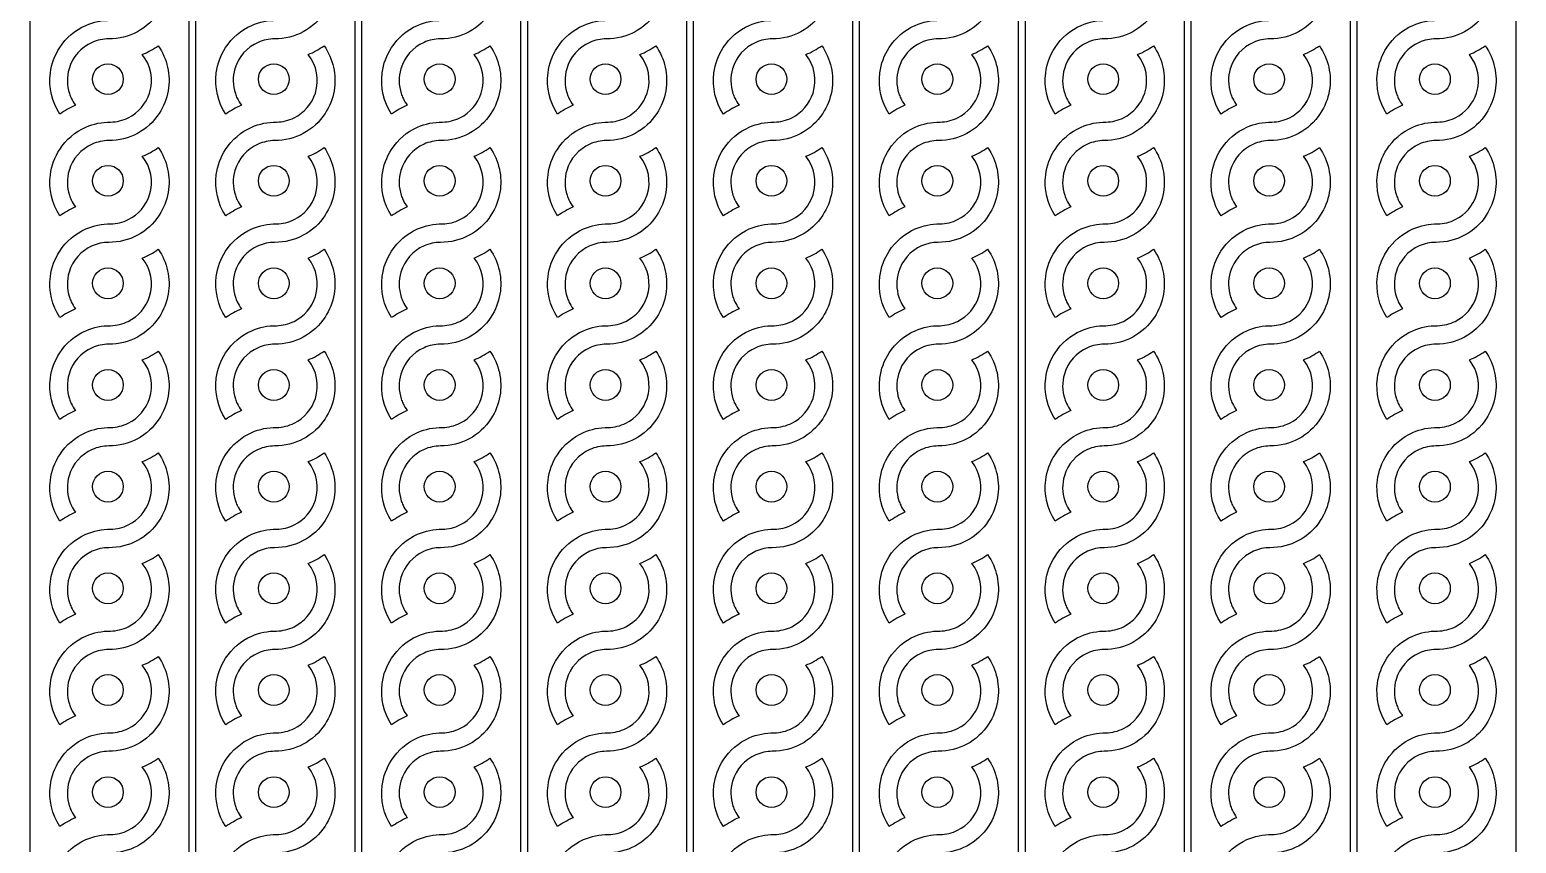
# Model space of a CAD drawing. Header units: millimetres. Extents: x 1502 to 2434, y -882 to 1114.
# Drawn here: x 1502 to 2434, y 115 to 625 of the extents above; entities that cross this region are included whole.
import ezdxf

# ---------------------------------------------------------------- set-up
doc = ezdxf.new("R2010")
doc.units = ezdxf.units.MM
doc.layers.add('Layer_1', color=70, linetype='Continuous')

msp = doc.modelspace()

# ---------------------------------------------------------------- linework, layer by layer
at = {"layer": 'Layer_1'}
for points in [[(1501.87, -881.57), (1601.87, -881.57), (1601.87, 1114.43), (1501.87, 1114.43)], [(1605.87, -881.57), (1705.87, -881.57), (1705.87, 1114.43), (1605.87, 1114.43)], [(1709.87, -881.57), (1809.87, -881.57), (1809.87, 1114.43), (1709.87, 1114.43)], [(1813.87, -881.57), (1913.87, -881.57), (1913.87, 1114.43), (1813.87, 1114.43)], [(1917.87, -881.57), (2017.87, -881.57), (2017.87, 1114.43), (1917.87, 1114.43)], [(2021.87, -881.57), (2121.87, -881.57), (2121.87, 1114.43), (2021.87, 1114.43)], [(2125.87, -881.57), (2225.87, -881.57), (2225.87, 1114.43), (2125.87, 1114.43)], [(2229.87, -881.57), (2329.87, -881.57), (2329.87, 1114.43), (2229.87, 1114.43)], [(2333.87, -881.57), (2433.87, -881.57), (2433.87, 1114.43), (2333.87, 1114.43)]]:
    msp.add_lwpolyline(points, close=True, dxfattribs=at)
for points in [[(1582.42, 678.59, -0.196548), (1588.66, 650.36, -0.102395), (1583.02, 636.07, -0.25661), (1551.43, 619.09, 0.099883), (1541.07, 616.86, 0.21945), (1526.54, 600.35, 0.152688), (1526.79, 584.77, 0.029293), (1527.93, 581.88), (1527.93, 581.88, 0.050388), (1530.57, 577.47, 0.04494), (1520.77, 571.88, -0.178648), (1514.84, 597.68, -0.112445), (1520.69, 613.58, -0.146594), (1537.03, 627.51, -0.107484), (1552.59, 630.67, 0.108276), (1563.63, 633.37, 0.202763), (1576.96, 648.92, 0.250944), (1572.46, 673.07, 0.064464)], [(1686.42, 678.59, -0.196548), (1692.66, 650.36, -0.102395), (1687.02, 636.07, -0.25661), (1655.43, 619.09, 0.099883), (1645.07, 616.86, 0.21945), (1630.54, 600.35, 0.152688), (1630.79, 584.77, 0.029293), (1631.93, 581.88), (1631.93, 581.88, 0.050388), (1634.57, 577.47, 0.04494), (1624.77, 571.88, -0.178648), (1618.84, 597.68, -0.112445), (1624.69, 613.58, -0.146594), (1641.03, 627.51, -0.107484), (1656.59, 630.67, 0.108276), (1667.63, 633.37, 0.202763), (1680.96, 648.92, 0.250944), (1676.46, 673.07, 0.064464)], [(1790.42, 678.59, -0.196548), (1796.66, 650.36, -0.102395), (1791.02, 636.07, -0.25661), (1759.43, 619.09, 0.099883), (1749.07, 616.86, 0.21945), (1734.54, 600.35, 0.152688), (1734.79, 584.77, 0.029293), (1735.93, 581.88), (1735.93, 581.88, 0.050388), (1738.57, 577.47, 0.04494), (1728.77, 571.88, -0.178648), (1722.84, 597.68, -0.112445), (1728.69, 613.58, -0.146594), (1745.03, 627.51, -0.107484), (1760.59, 630.67, 0.108276), (1771.63, 633.37, 0.202763), (1784.96, 648.92, 0.250944), (1780.46, 673.07, 0.064464)], [(1894.42, 678.59, -0.196548), (1900.66, 650.36, -0.102395), (1895.02, 636.07, -0.25661), (1863.43, 619.09, 0.099883), (1853.07, 616.86, 0.21945), (1838.54, 600.35, 0.152688), (1838.79, 584.77, 0.029293), (1839.93, 581.88), (1839.93, 581.88, 0.050388), (1842.57, 577.47, 0.04494), (1832.77, 571.88, -0.178648), (1826.84, 597.68, -0.112445), (1832.69, 613.58, -0.146594), (1849.03, 627.51, -0.107484), (1864.59, 630.67, 0.108276), (1875.63, 633.37, 0.202763), (1888.96, 648.92, 0.250944), (1884.46, 673.07, 0.064464)], [(1998.42, 678.59, -0.196548), (2004.66, 650.36, -0.102395), (1999.02, 636.07, -0.25661), (1967.43, 619.09, 0.099883), (1957.07, 616.86, 0.21945), (1942.54, 600.35, 0.152688), (1942.79, 584.77, 0.029293), (1943.93, 581.88), (1943.93, 581.88, 0.050388), (1946.57, 577.47, 0.04494), (1936.77, 571.88, -0.178648), (1930.84, 597.68, -0.112445), (1936.69, 613.58, -0.146594), (1953.03, 627.51, -0.107484), (1968.59, 630.67, 0.108276), (1979.63, 633.37, 0.202763), (1992.96, 648.92, 0.250944), (1988.46, 673.07, 0.064464)], [(2102.42, 678.59, -0.196548), (2108.66, 650.36, -0.102395), (2103.02, 636.07, -0.25661), (2071.43, 619.09, 0.099883), (2061.07, 616.86, 0.21945), (2046.54, 600.35, 0.152688), (2046.79, 584.77, 0.029293), (2047.93, 581.88), (2047.93, 581.88, 0.050388), (2050.57, 577.47, 0.04494), (2040.77, 571.88, -0.178648), (2034.84, 597.68, -0.112445), (2040.69, 613.58, -0.146594), (2057.03, 627.51, -0.107484), (2072.59, 630.67, 0.108276), (2083.63, 633.37, 0.202763), (2096.96, 648.92, 0.250944), (2092.46, 673.07, 0.064464)], [(2206.42, 678.59, -0.196548), (2212.66, 650.36, -0.102395), (2207.02, 636.07, -0.25661), (2175.43, 619.09, 0.099883), (2165.07, 616.86, 0.21945), (2150.54, 600.35, 0.152688), (2150.79, 584.77, 0.029293), (2151.93, 581.88), (2151.93, 581.88, 0.050388), (2154.57, 577.47, 0.04494), (2144.77, 571.88, -0.178648), (2138.84, 597.68, -0.112445), (2144.69, 613.58, -0.146594), (2161.03, 627.51, -0.107484), (2176.59, 630.67, 0.108276), (2187.63, 633.37, 0.202763), (2200.96, 648.92, 0.250944), (2196.46, 673.07, 0.064464)], [(2310.42, 678.59, -0.196548), (2316.66, 650.36, -0.102395), (2311.02, 636.07, -0.25661), (2279.43, 619.09, 0.099883), (2269.07, 616.86, 0.21945), (2254.54, 600.35, 0.152688), (2254.79, 584.77, 0.029293), (2255.93, 581.88), (2255.93, 581.88, 0.050388), (2258.57, 577.47, 0.04494), (2248.77, 571.88, -0.178648), (2242.84, 597.68, -0.112445), (2248.69, 613.58, -0.146594), (2265.03, 627.51, -0.107484), (2280.59, 630.67, 0.108276), (2291.63, 633.37, 0.202763), (2304.96, 648.92, 0.250944), (2300.46, 673.07, 0.064464)], [(2414.42, 678.59, -0.196548), (2420.66, 650.36, -0.102395), (2415.02, 636.07, -0.25661), (2383.43, 619.09, 0.099883), (2373.07, 616.86, 0.21945), (2358.54, 600.35, 0.152688), (2358.79, 584.77, 0.029293), (2359.93, 581.88), (2359.93, 581.88, 0.050388), (2362.57, 577.47, 0.04494), (2352.77, 571.88, -0.178648), (2346.84, 597.68, -0.112445), (2352.69, 613.58, -0.146594), (2369.03, 627.51, -0.107484), (2384.59, 630.67, 0.108276), (2395.63, 633.37, 0.202763), (2408.96, 648.92, 0.250944), (2404.46, 673.07, 0.064464)], [(1582.42, 614.77, -0.196548), (1588.66, 586.54, -0.102395), (1583.02, 572.25, -0.25661), (1551.43, 555.27, 0.099883), (1541.07, 553.04, 0.21945), (1526.54, 536.53, 0.152688), (1526.79, 520.95, 0.029293), (1527.93, 518.06), (1527.93, 518.06, 0.050388), (1530.57, 513.65, 0.04494), (1520.77, 508.06, -0.178648), (1514.84, 533.86, -0.112445), (1520.69, 549.76, -0.146594), (1537.03, 563.69, -0.107484), (1552.59, 566.85, 0.108276), (1563.63, 569.55, 0.202763), (1576.96, 585.1, 0.250944), (1572.46, 609.25, 0.064464)], [(1686.42, 614.77, -0.196548), (1692.66, 586.54, -0.102395), (1687.02, 572.25, -0.25661), (1655.43, 555.27, 0.099883), (1645.07, 553.04, 0.21945), (1630.54, 536.53, 0.152688), (1630.79, 520.95, 0.029293), (1631.93, 518.06), (1631.93, 518.06, 0.050388), (1634.57, 513.65, 0.04494), (1624.77, 508.06, -0.178648), (1618.84, 533.86, -0.112445), (1624.69, 549.76, -0.146594), (1641.03, 563.69, -0.107484), (1656.59, 566.85, 0.108276), (1667.63, 569.55, 0.202763), (1680.96, 585.1, 0.250944), (1676.46, 609.25, 0.064464)], [(1790.42, 614.77, -0.196548), (1796.66, 586.54, -0.102395), (1791.02, 572.25, -0.25661), (1759.43, 555.27, 0.099883), (1749.07, 553.04, 0.21945), (1734.54, 536.53, 0.152688), (1734.79, 520.95, 0.029293), (1735.93, 518.06), (1735.93, 518.06, 0.050388), (1738.57, 513.65, 0.04494), (1728.77, 508.06, -0.178648), (1722.84, 533.86, -0.112445), (1728.69, 549.76, -0.146594), (1745.03, 563.69, -0.107484), (1760.59, 566.85, 0.108276), (1771.63, 569.55, 0.202763), (1784.96, 585.1, 0.250944), (1780.46, 609.25, 0.064464)], [(1894.42, 614.77, -0.196548), (1900.66, 586.54, -0.102395), (1895.02, 572.25, -0.25661), (1863.43, 555.27, 0.099883), (1853.07, 553.04, 0.21945), (1838.54, 536.53, 0.152688), (1838.79, 520.95, 0.029293), (1839.93, 518.06), (1839.93, 518.06, 0.050388), (1842.57, 513.65, 0.04494), (1832.77, 508.06, -0.178648), (1826.84, 533.86, -0.112445), (1832.69, 549.76, -0.146594), (1849.03, 563.69, -0.107484), (1864.59, 566.85, 0.108276), (1875.63, 569.55, 0.202763), (1888.96, 585.1, 0.250944), (1884.46, 609.25, 0.064464)], [(1998.42, 614.77, -0.196548), (2004.66, 586.54, -0.102395), (1999.02, 572.25, -0.25661), (1967.43, 555.27, 0.099883), (1957.07, 553.04, 0.21945), (1942.54, 536.53, 0.152688), (1942.79, 520.95, 0.029293), (1943.93, 518.06), (1943.93, 518.06, 0.050388), (1946.57, 513.65, 0.04494), (1936.77, 508.06, -0.178648), (1930.84, 533.86, -0.112445), (1936.69, 549.76, -0.146594), (1953.03, 563.69, -0.107484), (1968.59, 566.85, 0.108276), (1979.63, 569.55, 0.202763), (1992.96, 585.1, 0.250944), (1988.46, 609.25, 0.064464)], [(2102.42, 614.77, -0.196548), (2108.66, 586.54, -0.102395), (2103.02, 572.25, -0.25661), (2071.43, 555.27, 0.099883), (2061.07, 553.04, 0.21945), (2046.54, 536.53, 0.152688), (2046.79, 520.95, 0.029293), (2047.93, 518.06), (2047.93, 518.06, 0.050388), (2050.57, 513.65, 0.04494), (2040.77, 508.06, -0.178648), (2034.84, 533.86, -0.112445), (2040.69, 549.76, -0.146594), (2057.03, 563.69, -0.107484), (2072.59, 566.85, 0.108276), (2083.63, 569.55, 0.202763), (2096.96, 585.1, 0.250944), (2092.46, 609.25, 0.064464)], [(2206.42, 614.77, -0.196548), (2212.66, 586.54, -0.102395), (2207.02, 572.25, -0.25661), (2175.43, 555.27, 0.099883), (2165.07, 553.04, 0.21945), (2150.54, 536.53, 0.152688), (2150.79, 520.95, 0.029293), (2151.93, 518.06), (2151.93, 518.06, 0.050388), (2154.57, 513.65, 0.04494), (2144.77, 508.06, -0.178648), (2138.84, 533.86, -0.112445), (2144.69, 549.76, -0.146594), (2161.03, 563.69, -0.107484), (2176.59, 566.85, 0.108276), (2187.63, 569.55, 0.202763), (2200.96, 585.1, 0.250944), (2196.46, 609.25, 0.064464)], [(2310.42, 614.77, -0.196548), (2316.66, 586.54, -0.102395), (2311.02, 572.25, -0.25661), (2279.43, 555.27, 0.099883), (2269.07, 553.04, 0.21945), (2254.54, 536.53, 0.152688), (2254.79, 520.95, 0.029293), (2255.93, 518.06), (2255.93, 518.06, 0.050388), (2258.57, 513.65, 0.04494), (2248.77, 508.06, -0.178648), (2242.84, 533.86, -0.112445), (2248.69, 549.76, -0.146594), (2265.03, 563.69, -0.107484), (2280.59, 566.85, 0.108276), (2291.63, 569.55, 0.202763), (2304.96, 585.1, 0.250944), (2300.46, 609.25, 0.064464)], [(2414.42, 614.77, -0.196548), (2420.66, 586.54, -0.102395), (2415.02, 572.25, -0.25661), (2383.43, 555.27, 0.099883), (2373.07, 553.04, 0.21945), (2358.54, 536.53, 0.152688), (2358.79, 520.95, 0.029293), (2359.93, 518.06), (2359.93, 518.06, 0.050388), (2362.57, 513.65, 0.04494), (2352.77, 508.06, -0.178648), (2346.84, 533.86, -0.112445), (2352.69, 549.76, -0.146594), (2369.03, 563.69, -0.107484), (2384.59, 566.85, 0.108276), (2395.63, 569.55, 0.202763), (2408.96, 585.1, 0.250944), (2404.46, 609.25, 0.064464)], [(1582.42, 550.95, -0.196548), (1588.66, 522.72, -0.102395), (1583.02, 508.43, -0.25661), (1551.43, 491.45, 0.099883), (1541.07, 489.23, 0.21945), (1526.54, 472.71, 0.152688), (1526.79, 457.13, 0.029293), (1527.93, 454.24), (1527.93, 454.24, 0.050388), (1530.57, 449.83, 0.04494), (1520.77, 444.24, -0.178648), (1514.84, 470.04, -0.112445), (1520.69, 485.94, -0.146594), (1537.03, 499.87, -0.107484), (1552.59, 503.03, 0.108276), (1563.63, 505.73, 0.202763), (1576.96, 521.28, 0.250944), (1572.46, 545.43, 0.064464)], [(1686.42, 550.95, -0.196548), (1692.66, 522.72, -0.102395), (1687.02, 508.43, -0.25661), (1655.43, 491.45, 0.099883), (1645.07, 489.23, 0.21945), (1630.54, 472.71, 0.152688), (1630.79, 457.13, 0.029293), (1631.93, 454.24), (1631.93, 454.24, 0.050388), (1634.57, 449.83, 0.04494), (1624.77, 444.24, -0.178648), (1618.84, 470.04, -0.112445), (1624.69, 485.94, -0.146594), (1641.03, 499.87, -0.107484), (1656.59, 503.03, 0.108276), (1667.63, 505.73, 0.202763), (1680.96, 521.28, 0.250944), (1676.46, 545.43, 0.064464)], [(1790.42, 550.95, -0.196548), (1796.66, 522.72, -0.102395), (1791.02, 508.43, -0.25661), (1759.43, 491.45, 0.099883), (1749.07, 489.23, 0.21945), (1734.54, 472.71, 0.152688), (1734.79, 457.13, 0.029293), (1735.93, 454.24), (1735.93, 454.24, 0.050388), (1738.57, 449.83, 0.04494), (1728.77, 444.24, -0.178648), (1722.84, 470.04, -0.112445), (1728.69, 485.94, -0.146594), (1745.03, 499.87, -0.107484), (1760.59, 503.03, 0.108276), (1771.63, 505.73, 0.202763), (1784.96, 521.28, 0.250944), (1780.46, 545.43, 0.064464)], [(1894.42, 550.95, -0.196548), (1900.66, 522.72, -0.102395), (1895.02, 508.43, -0.25661), (1863.43, 491.45, 0.099883), (1853.07, 489.23, 0.21945), (1838.54, 472.71, 0.152688), (1838.79, 457.13, 0.029293), (1839.93, 454.24), (1839.93, 454.24, 0.050388), (1842.57, 449.83, 0.04494), (1832.77, 444.24, -0.178648), (1826.84, 470.04, -0.112445), (1832.69, 485.94, -0.146594), (1849.03, 499.87, -0.107484), (1864.59, 503.03, 0.108276), (1875.63, 505.73, 0.202763), (1888.96, 521.28, 0.250944), (1884.46, 545.43, 0.064464)], [(1998.42, 550.95, -0.196548), (2004.66, 522.72, -0.102395), (1999.02, 508.43, -0.25661), (1967.43, 491.45, 0.099883), (1957.07, 489.23, 0.21945), (1942.54, 472.71, 0.152688), (1942.79, 457.13, 0.029293), (1943.93, 454.24), (1943.93, 454.24, 0.050388), (1946.57, 449.83, 0.04494), (1936.77, 444.24, -0.178648), (1930.84, 470.04, -0.112445), (1936.69, 485.94, -0.146594), (1953.03, 499.87, -0.107484), (1968.59, 503.03, 0.108276), (1979.63, 505.73, 0.202763), (1992.96, 521.28, 0.250944), (1988.46, 545.43, 0.064464)], [(2102.42, 550.95, -0.196548), (2108.66, 522.72, -0.102395), (2103.02, 508.43, -0.25661), (2071.43, 491.45, 0.099883), (2061.07, 489.23, 0.21945), (2046.54, 472.71, 0.152688), (2046.79, 457.13, 0.029293), (2047.93, 454.24), (2047.93, 454.24, 0.050388), (2050.57, 449.83, 0.04494), (2040.77, 444.24, -0.178648), (2034.84, 470.04, -0.112445), (2040.69, 485.94, -0.146594), (2057.03, 499.87, -0.107484), (2072.59, 503.03, 0.108276), (2083.63, 505.73, 0.202763), (2096.96, 521.28, 0.250944), (2092.46, 545.43, 0.064464)], [(2206.42, 550.95, -0.196548), (2212.66, 522.72, -0.102395), (2207.02, 508.43, -0.25661), (2175.43, 491.45, 0.099883), (2165.07, 489.23, 0.21945), (2150.54, 472.71, 0.152688), (2150.79, 457.13, 0.029293), (2151.93, 454.24), (2151.93, 454.24, 0.050388), (2154.57, 449.83, 0.04494), (2144.77, 444.24, -0.178648), (2138.84, 470.04, -0.112445), (2144.69, 485.94, -0.146594), (2161.03, 499.87, -0.107484), (2176.59, 503.03, 0.108276), (2187.63, 505.73, 0.202763), (2200.96, 521.28, 0.250944), (2196.46, 545.43, 0.064464)], [(2310.42, 550.95, -0.196548), (2316.66, 522.72, -0.102395), (2311.02, 508.43, -0.25661), (2279.43, 491.45, 0.099883), (2269.07, 489.23, 0.21945), (2254.54, 472.71, 0.152688), (2254.79, 457.13, 0.029293), (2255.93, 454.24), (2255.93, 454.24, 0.050388), (2258.57, 449.83, 0.04494), (2248.77, 444.24, -0.178648), (2242.84, 470.04, -0.112445), (2248.69, 485.94, -0.146594), (2265.03, 499.87, -0.107484), (2280.59, 503.03, 0.108276), (2291.63, 505.73, 0.202763), (2304.96, 521.28, 0.250944), (2300.46, 545.43, 0.064464)], [(2414.42, 550.95, -0.196548), (2420.66, 522.72, -0.102395), (2415.02, 508.43, -0.25661), (2383.43, 491.45, 0.099883), (2373.07, 489.23, 0.21945), (2358.54, 472.71, 0.152688), (2358.79, 457.13, 0.029293), (2359.93, 454.24), (2359.93, 454.24, 0.050388), (2362.57, 449.83, 0.04494), (2352.77, 444.24, -0.178648), (2346.84, 470.04, -0.112445), (2352.69, 485.94, -0.146594), (2369.03, 499.87, -0.107484), (2384.59, 503.03, 0.108276), (2395.63, 505.73, 0.202763), (2408.96, 521.28, 0.250944), (2404.46, 545.43, 0.064464)], [(1582.42, 487.14, -0.196548), (1588.66, 458.9, -0.102395), (1583.02, 444.61, -0.25661), (1551.43, 427.63, 0.099883), (1541.07, 425.41, 0.21945), (1526.54, 408.89, 0.152688), (1526.79, 393.31, 0.029293), (1527.93, 390.43), (1527.93, 390.43, 0.050388), (1530.57, 386.01, 0.04494), (1520.77, 380.43, -0.178648), (1514.84, 406.22, -0.112445), (1520.69, 422.12, -0.146594), (1537.03, 436.05, -0.107484), (1552.59, 439.21, 0.108276), (1563.63, 441.91, 0.202763), (1576.96, 457.46, 0.250944), (1572.46, 481.61, 0.064464)], [(1686.42, 487.14, -0.196548), (1692.66, 458.9, -0.102395), (1687.02, 444.61, -0.25661), (1655.43, 427.63, 0.099883), (1645.07, 425.41, 0.21945), (1630.54, 408.89, 0.152688), (1630.79, 393.31, 0.029293), (1631.93, 390.43), (1631.93, 390.43, 0.050388), (1634.57, 386.01, 0.04494), (1624.77, 380.43, -0.178648), (1618.84, 406.22, -0.112445), (1624.69, 422.12, -0.146594), (1641.03, 436.05, -0.107484), (1656.59, 439.21, 0.108276), (1667.63, 441.91, 0.202763), (1680.96, 457.46, 0.250944), (1676.46, 481.61, 0.064464)], [(1790.42, 487.14, -0.196548), (1796.66, 458.9, -0.102395), (1791.02, 444.61, -0.25661), (1759.43, 427.63, 0.099883), (1749.07, 425.41, 0.21945), (1734.54, 408.89, 0.152688), (1734.79, 393.31, 0.029293), (1735.93, 390.43), (1735.93, 390.43, 0.050388), (1738.57, 386.01, 0.04494), (1728.77, 380.43, -0.178648), (1722.84, 406.22, -0.112445), (1728.69, 422.12, -0.146594), (1745.03, 436.05, -0.107484), (1760.59, 439.21, 0.108276), (1771.63, 441.91, 0.202763), (1784.96, 457.46, 0.250944), (1780.46, 481.61, 0.064464)], [(1894.42, 487.14, -0.196548), (1900.66, 458.9, -0.102395), (1895.02, 444.61, -0.25661), (1863.43, 427.63, 0.099883), (1853.07, 425.41, 0.21945), (1838.54, 408.89, 0.152688), (1838.79, 393.31, 0.029293), (1839.93, 390.43), (1839.93, 390.43, 0.050388), (1842.57, 386.01, 0.04494), (1832.77, 380.43, -0.178648), (1826.84, 406.22, -0.112445), (1832.69, 422.12, -0.146594), (1849.03, 436.05, -0.107484), (1864.59, 439.21, 0.108276), (1875.63, 441.91, 0.202763), (1888.96, 457.46, 0.250944), (1884.46, 481.61, 0.064464)], [(1998.42, 487.14, -0.196548), (2004.66, 458.9, -0.102395), (1999.02, 444.61, -0.25661), (1967.43, 427.63, 0.099883), (1957.07, 425.41, 0.21945), (1942.54, 408.89, 0.152688), (1942.79, 393.31, 0.029293), (1943.93, 390.43), (1943.93, 390.43, 0.050388), (1946.57, 386.01, 0.04494), (1936.77, 380.43, -0.178648), (1930.84, 406.22, -0.112445), (1936.69, 422.12, -0.146594), (1953.03, 436.05, -0.107484), (1968.59, 439.21, 0.108276), (1979.63, 441.91, 0.202763), (1992.96, 457.46, 0.250944), (1988.46, 481.61, 0.064464)], [(2102.42, 487.14, -0.196548), (2108.66, 458.9, -0.102395), (2103.02, 444.61, -0.25661), (2071.43, 427.63, 0.099883), (2061.07, 425.41, 0.21945), (2046.54, 408.89, 0.152688), (2046.79, 393.31, 0.029293), (2047.93, 390.43), (2047.93, 390.43, 0.050388), (2050.57, 386.01, 0.04494), (2040.77, 380.43, -0.178648), (2034.84, 406.22, -0.112445), (2040.69, 422.12, -0.146594), (2057.03, 436.05, -0.107484), (2072.59, 439.21, 0.108276), (2083.63, 441.91, 0.202763), (2096.96, 457.46, 0.250944), (2092.46, 481.61, 0.064464)], [(2206.42, 487.14, -0.196548), (2212.66, 458.9, -0.102395), (2207.02, 444.61, -0.25661), (2175.43, 427.63, 0.099883), (2165.07, 425.41, 0.21945), (2150.54, 408.89, 0.152688), (2150.79, 393.31, 0.029293), (2151.93, 390.43), (2151.93, 390.43, 0.050388), (2154.57, 386.01, 0.04494), (2144.77, 380.43, -0.178648), (2138.84, 406.22, -0.112445), (2144.69, 422.12, -0.146594), (2161.03, 436.05, -0.107484), (2176.59, 439.21, 0.108276), (2187.63, 441.91, 0.202763), (2200.96, 457.46, 0.250944), (2196.46, 481.61, 0.064464)], [(2310.42, 487.14, -0.196548), (2316.66, 458.9, -0.102395), (2311.02, 444.61, -0.25661), (2279.43, 427.63, 0.099883), (2269.07, 425.41, 0.21945), (2254.54, 408.89, 0.152688), (2254.79, 393.31, 0.029293), (2255.93, 390.43), (2255.93, 390.43, 0.050388), (2258.57, 386.01, 0.04494), (2248.77, 380.43, -0.178648), (2242.84, 406.22, -0.112445), (2248.69, 422.12, -0.146594), (2265.03, 436.05, -0.107484), (2280.59, 439.21, 0.108276), (2291.63, 441.91, 0.202763), (2304.96, 457.46, 0.250944), (2300.46, 481.61, 0.064464)], [(2414.42, 487.14, -0.196548), (2420.66, 458.9, -0.102395), (2415.02, 444.61, -0.25661), (2383.43, 427.63, 0.099883), (2373.07, 425.41, 0.21945), (2358.54, 408.89, 0.152688), (2358.79, 393.31, 0.029293), (2359.93, 390.43), (2359.93, 390.43, 0.050388), (2362.57, 386.01, 0.04494), (2352.77, 380.43, -0.178648), (2346.84, 406.22, -0.112445), (2352.69, 422.12, -0.146594), (2369.03, 436.05, -0.107484), (2384.59, 439.21, 0.108276), (2395.63, 441.91, 0.202763), (2408.96, 457.46, 0.250944), (2404.46, 481.61, 0.064464)], [(1582.42, 423.32, -0.196548), (1588.66, 395.09, -0.102395), (1583.02, 380.79, -0.25661), (1551.43, 363.82, 0.099883), (1541.07, 361.59, 0.21945), (1526.54, 345.08, 0.152688), (1526.79, 329.49, 0.029293), (1527.93, 326.61), (1527.93, 326.61, 0.050388), (1530.57, 322.19, 0.04494), (1520.77, 316.61, -0.178648), (1514.84, 342.41, -0.112445), (1520.69, 358.3, -0.146594), (1537.03, 372.23, -0.107484), (1552.59, 375.39, 0.108276), (1563.63, 378.09, 0.202763), (1576.96, 393.64, 0.250944), (1572.46, 417.79, 0.064464)], [(1686.42, 423.32, -0.196548), (1692.66, 395.09, -0.102395), (1687.02, 380.79, -0.25661), (1655.43, 363.82, 0.099883), (1645.07, 361.59, 0.21945), (1630.54, 345.08, 0.152688), (1630.79, 329.49, 0.029293), (1631.93, 326.61), (1631.93, 326.61, 0.050388), (1634.57, 322.19, 0.04494), (1624.77, 316.61, -0.178648), (1618.84, 342.41, -0.112445), (1624.69, 358.3, -0.146594), (1641.03, 372.23, -0.107484), (1656.59, 375.39, 0.108276), (1667.63, 378.09, 0.202763), (1680.96, 393.64, 0.250944), (1676.46, 417.79, 0.064464)], [(1790.42, 423.32, -0.196548), (1796.66, 395.09, -0.102395), (1791.02, 380.79, -0.25661), (1759.43, 363.82, 0.099883), (1749.07, 361.59, 0.21945), (1734.54, 345.08, 0.152688), (1734.79, 329.49, 0.029293), (1735.93, 326.61), (1735.93, 326.61, 0.050388), (1738.57, 322.19, 0.04494), (1728.77, 316.61, -0.178648), (1722.84, 342.41, -0.112445), (1728.69, 358.3, -0.146594), (1745.03, 372.23, -0.107484), (1760.59, 375.39, 0.108276), (1771.63, 378.09, 0.202763), (1784.96, 393.64, 0.250944), (1780.46, 417.79, 0.064464)], [(1894.42, 423.32, -0.196548), (1900.66, 395.09, -0.102395), (1895.02, 380.79, -0.25661), (1863.43, 363.82, 0.099883), (1853.07, 361.59, 0.21945), (1838.54, 345.08, 0.152688), (1838.79, 329.49, 0.029293), (1839.93, 326.61), (1839.93, 326.61, 0.050388), (1842.57, 322.19, 0.04494), (1832.77, 316.61, -0.178648), (1826.84, 342.41, -0.112445), (1832.69, 358.3, -0.146594), (1849.03, 372.23, -0.107484), (1864.59, 375.39, 0.108276), (1875.63, 378.09, 0.202763), (1888.96, 393.64, 0.250944), (1884.46, 417.79, 0.064464)], [(1998.42, 423.32, -0.196548), (2004.66, 395.09, -0.102395), (1999.02, 380.79, -0.25661), (1967.43, 363.82, 0.099883), (1957.07, 361.59, 0.21945), (1942.54, 345.08, 0.152688), (1942.79, 329.49, 0.029293), (1943.93, 326.61), (1943.93, 326.61, 0.050388), (1946.57, 322.19, 0.04494), (1936.77, 316.61, -0.178648), (1930.84, 342.41, -0.112445), (1936.69, 358.3, -0.146594), (1953.03, 372.23, -0.107484), (1968.59, 375.39, 0.108276), (1979.63, 378.09, 0.202763), (1992.96, 393.64, 0.250944), (1988.46, 417.79, 0.064464)], [(2102.42, 423.32, -0.196548), (2108.66, 395.09, -0.102395), (2103.02, 380.79, -0.25661), (2071.43, 363.82, 0.099883), (2061.07, 361.59, 0.21945), (2046.54, 345.08, 0.152688), (2046.79, 329.49, 0.029293), (2047.93, 326.61), (2047.93, 326.61, 0.050388), (2050.57, 322.19, 0.04494), (2040.77, 316.61, -0.178648), (2034.84, 342.41, -0.112445), (2040.69, 358.3, -0.146594), (2057.03, 372.23, -0.107484), (2072.59, 375.39, 0.108276), (2083.63, 378.09, 0.202763), (2096.96, 393.64, 0.250944), (2092.46, 417.79, 0.064464)], [(2206.42, 423.32, -0.196548), (2212.66, 395.09, -0.102395), (2207.02, 380.79, -0.25661), (2175.43, 363.82, 0.099883), (2165.07, 361.59, 0.21945), (2150.54, 345.08, 0.152688), (2150.79, 329.49, 0.029293), (2151.93, 326.61), (2151.93, 326.61, 0.050388), (2154.57, 322.19, 0.04494), (2144.77, 316.61, -0.178648), (2138.84, 342.41, -0.112445), (2144.69, 358.3, -0.146594), (2161.03, 372.23, -0.107484), (2176.59, 375.39, 0.108276), (2187.63, 378.09, 0.202763), (2200.96, 393.64, 0.250944), (2196.46, 417.79, 0.064464)], [(2310.42, 423.32, -0.196548), (2316.66, 395.09, -0.102395), (2311.02, 380.79, -0.25661), (2279.43, 363.82, 0.099883), (2269.07, 361.59, 0.21945), (2254.54, 345.08, 0.152688), (2254.79, 329.49, 0.029293), (2255.93, 326.61), (2255.93, 326.61, 0.050388), (2258.57, 322.19, 0.04494), (2248.77, 316.61, -0.178648), (2242.84, 342.41, -0.112445), (2248.69, 358.3, -0.146594), (2265.03, 372.23, -0.107484), (2280.59, 375.39, 0.108276), (2291.63, 378.09, 0.202763), (2304.96, 393.64, 0.250944), (2300.46, 417.79, 0.064464)], [(2414.42, 423.32, -0.196548), (2420.66, 395.09, -0.102395), (2415.02, 380.79, -0.25661), (2383.43, 363.82, 0.099883), (2373.07, 361.59, 0.21945), (2358.54, 345.08, 0.152688), (2358.79, 329.49, 0.029293), (2359.93, 326.61), (2359.93, 326.61, 0.050388), (2362.57, 322.19, 0.04494), (2352.77, 316.61, -0.178648), (2346.84, 342.41, -0.112445), (2352.69, 358.3, -0.146594), (2369.03, 372.23, -0.107484), (2384.59, 375.39, 0.108276), (2395.63, 378.09, 0.202763), (2408.96, 393.64, 0.250944), (2404.46, 417.79, 0.064464)], [(1582.42, 359.5, -0.196548), (1588.66, 331.27, -0.102395), (1583.02, 316.97, -0.25661), (1551.43, 300, 0.099883), (1541.07, 297.77, 0.21945), (1526.54, 281.26, 0.152688), (1526.79, 265.67, 0.029293), (1527.93, 262.79), (1527.93, 262.79, 0.050388), (1530.57, 258.37, 0.04494), (1520.77, 252.79, -0.178648), (1514.84, 278.59, -0.112445), (1520.69, 294.48, -0.146594), (1537.03, 308.42, -0.107484), (1552.59, 311.57, 0.108276), (1563.63, 314.27, 0.202763), (1576.96, 329.82, 0.250944), (1572.46, 353.97, 0.064464)], [(1686.42, 359.5, -0.196548), (1692.66, 331.27, -0.102395), (1687.02, 316.97, -0.25661), (1655.43, 300, 0.099883), (1645.07, 297.77, 0.21945), (1630.54, 281.26, 0.152688), (1630.79, 265.67, 0.029293), (1631.93, 262.79), (1631.93, 262.79, 0.050388), (1634.57, 258.37, 0.04494), (1624.77, 252.79, -0.178648), (1618.84, 278.59, -0.112445), (1624.69, 294.48, -0.146594), (1641.03, 308.42, -0.107484), (1656.59, 311.57, 0.108276), (1667.63, 314.27, 0.202763), (1680.96, 329.82, 0.250944), (1676.46, 353.97, 0.064464)], [(1790.42, 359.5, -0.196548), (1796.66, 331.27, -0.102395), (1791.02, 316.97, -0.25661), (1759.43, 300, 0.099883), (1749.07, 297.77, 0.21945), (1734.54, 281.26, 0.152688), (1734.79, 265.67, 0.029293), (1735.93, 262.79), (1735.93, 262.79, 0.050388), (1738.57, 258.37, 0.04494), (1728.77, 252.79, -0.178648), (1722.84, 278.59, -0.112445), (1728.69, 294.48, -0.146594), (1745.03, 308.42, -0.107484), (1760.59, 311.57, 0.108276), (1771.63, 314.27, 0.202763), (1784.96, 329.82, 0.250944), (1780.46, 353.97, 0.064464)], [(1894.42, 359.5, -0.196548), (1900.66, 331.27, -0.102395), (1895.02, 316.97, -0.25661), (1863.43, 300, 0.099883), (1853.07, 297.77, 0.21945), (1838.54, 281.26, 0.152688), (1838.79, 265.67, 0.029293), (1839.93, 262.79), (1839.93, 262.79, 0.050388), (1842.57, 258.37, 0.04494), (1832.77, 252.79, -0.178648), (1826.84, 278.59, -0.112445), (1832.69, 294.48, -0.146594), (1849.03, 308.42, -0.107484), (1864.59, 311.57, 0.108276), (1875.63, 314.27, 0.202763), (1888.96, 329.82, 0.250944), (1884.46, 353.97, 0.064464)], [(1998.42, 359.5, -0.196548), (2004.66, 331.27, -0.102395), (1999.02, 316.97, -0.25661), (1967.43, 300, 0.099883), (1957.07, 297.77, 0.21945), (1942.54, 281.26, 0.152688), (1942.79, 265.67, 0.029293), (1943.93, 262.79), (1943.93, 262.79, 0.050388), (1946.57, 258.37, 0.04494), (1936.77, 252.79, -0.178648), (1930.84, 278.59, -0.112445), (1936.69, 294.48, -0.146594), (1953.03, 308.42, -0.107484), (1968.59, 311.57, 0.108276), (1979.63, 314.27, 0.202763), (1992.96, 329.82, 0.250944), (1988.46, 353.97, 0.064464)], [(2102.42, 359.5, -0.196548), (2108.66, 331.27, -0.102395), (2103.02, 316.97, -0.25661), (2071.43, 300, 0.099883), (2061.07, 297.77, 0.21945), (2046.54, 281.26, 0.152688), (2046.79, 265.67, 0.029293), (2047.93, 262.79), (2047.93, 262.79, 0.050388), (2050.57, 258.37, 0.04494), (2040.77, 252.79, -0.178648), (2034.84, 278.59, -0.112445), (2040.69, 294.48, -0.146594), (2057.03, 308.42, -0.107484), (2072.59, 311.57, 0.108276), (2083.63, 314.27, 0.202763), (2096.96, 329.82, 0.250944), (2092.46, 353.97, 0.064464)], [(2206.42, 359.5, -0.196548), (2212.66, 331.27, -0.102395), (2207.02, 316.97, -0.25661), (2175.43, 300, 0.099883), (2165.07, 297.77, 0.21945), (2150.54, 281.26, 0.152688), (2150.79, 265.67, 0.029293), (2151.93, 262.79), (2151.93, 262.79, 0.050388), (2154.57, 258.37, 0.04494), (2144.77, 252.79, -0.178648), (2138.84, 278.59, -0.112445), (2144.69, 294.48, -0.146594), (2161.03, 308.42, -0.107484), (2176.59, 311.57, 0.108276), (2187.63, 314.27, 0.202763), (2200.96, 329.82, 0.250944), (2196.46, 353.97, 0.064464)], [(2310.42, 359.5, -0.196548), (2316.66, 331.27, -0.102395), (2311.02, 316.97, -0.25661), (2279.43, 300, 0.099883), (2269.07, 297.77, 0.21945), (2254.54, 281.26, 0.152688), (2254.79, 265.67, 0.029293), (2255.93, 262.79), (2255.93, 262.79, 0.050388), (2258.57, 258.37, 0.04494), (2248.77, 252.79, -0.178648), (2242.84, 278.59, -0.112445), (2248.69, 294.48, -0.146594), (2265.03, 308.42, -0.107484), (2280.59, 311.57, 0.108276), (2291.63, 314.27, 0.202763), (2304.96, 329.82, 0.250944), (2300.46, 353.97, 0.064464)], [(2414.42, 359.5, -0.196548), (2420.66, 331.27, -0.102395), (2415.02, 316.97, -0.25661), (2383.43, 300, 0.099883), (2373.07, 297.77, 0.21945), (2358.54, 281.26, 0.152688), (2358.79, 265.67, 0.029293), (2359.93, 262.79), (2359.93, 262.79, 0.050388), (2362.57, 258.37, 0.04494), (2352.77, 252.79, -0.178648), (2346.84, 278.59, -0.112445), (2352.69, 294.48, -0.146594), (2369.03, 308.42, -0.107484), (2384.59, 311.57, 0.108276), (2395.63, 314.27, 0.202763), (2408.96, 329.82, 0.250944), (2404.46, 353.97, 0.064464)], [(1582.42, 295.68, -0.196548), (1588.66, 267.45, -0.102395), (1583.02, 253.15, -0.25661), (1551.43, 236.18, 0.099883), (1541.07, 233.95, 0.21945), (1526.54, 217.44, 0.152689), (1526.79, 201.86, 0.029293), (1527.93, 198.97), (1527.93, 198.97, 0.050388), (1530.57, 194.55, 0.04494), (1520.77, 188.97, -0.178648), (1514.84, 214.77, -0.112445), (1520.69, 230.66, -0.146594), (1537.03, 244.6, -0.107484), (1552.59, 247.75, 0.108276), (1563.63, 250.45, 0.202763), (1576.96, 266, 0.250944), (1572.46, 290.15, 0.064464)], [(1686.42, 295.68, -0.196548), (1692.66, 267.45, -0.102395), (1687.02, 253.15, -0.25661), (1655.43, 236.18, 0.099883), (1645.07, 233.95, 0.21945), (1630.54, 217.44, 0.152689), (1630.79, 201.86, 0.029293), (1631.93, 198.97), (1631.93, 198.97, 0.050388), (1634.57, 194.55, 0.04494), (1624.77, 188.97, -0.178648), (1618.84, 214.77, -0.112445), (1624.69, 230.66, -0.146594), (1641.03, 244.6, -0.107484), (1656.59, 247.75, 0.108276), (1667.63, 250.45, 0.202763), (1680.96, 266, 0.250944), (1676.46, 290.15, 0.064464)], [(1790.42, 295.68, -0.196548), (1796.66, 267.45, -0.102395), (1791.02, 253.15, -0.25661), (1759.43, 236.18, 0.099883), (1749.07, 233.95, 0.21945), (1734.54, 217.44, 0.152689), (1734.79, 201.86, 0.029293), (1735.93, 198.97), (1735.93, 198.97, 0.050388), (1738.57, 194.55, 0.04494), (1728.77, 188.97, -0.178648), (1722.84, 214.77, -0.112445), (1728.69, 230.66, -0.146594), (1745.03, 244.6, -0.107484), (1760.59, 247.75, 0.108276), (1771.63, 250.45, 0.202763), (1784.96, 266, 0.250944), (1780.46, 290.15, 0.064464)], [(1894.42, 295.68, -0.196548), (1900.66, 267.45, -0.102395), (1895.02, 253.15, -0.25661), (1863.43, 236.18, 0.099883), (1853.07, 233.95, 0.21945), (1838.54, 217.44, 0.152689), (1838.79, 201.86, 0.029293), (1839.93, 198.97), (1839.93, 198.97, 0.050388), (1842.57, 194.55, 0.04494), (1832.77, 188.97, -0.178648), (1826.84, 214.77, -0.112445), (1832.69, 230.66, -0.146594), (1849.03, 244.6, -0.107484), (1864.59, 247.75, 0.108276), (1875.63, 250.45, 0.202763), (1888.96, 266, 0.250944), (1884.46, 290.15, 0.064464)], [(1998.42, 295.68, -0.196548), (2004.66, 267.45, -0.102395), (1999.02, 253.15, -0.25661), (1967.43, 236.18, 0.099883), (1957.07, 233.95, 0.21945), (1942.54, 217.44, 0.152689), (1942.79, 201.86, 0.029293), (1943.93, 198.97), (1943.93, 198.97, 0.050388), (1946.57, 194.55, 0.04494), (1936.77, 188.97, -0.178648), (1930.84, 214.77, -0.112445), (1936.69, 230.66, -0.146594), (1953.03, 244.6, -0.107484), (1968.59, 247.75, 0.108276), (1979.63, 250.45, 0.202763), (1992.96, 266, 0.250944), (1988.46, 290.15, 0.064464)], [(2102.42, 295.68, -0.196548), (2108.66, 267.45, -0.102395), (2103.02, 253.15, -0.25661), (2071.43, 236.18, 0.099883), (2061.07, 233.95, 0.21945), (2046.54, 217.44, 0.152689), (2046.79, 201.86, 0.029293), (2047.93, 198.97), (2047.93, 198.97, 0.050388), (2050.57, 194.55, 0.04494), (2040.77, 188.97, -0.178648), (2034.84, 214.77, -0.112445), (2040.69, 230.66, -0.146594), (2057.03, 244.6, -0.107484), (2072.59, 247.75, 0.108276), (2083.63, 250.45, 0.202763), (2096.96, 266, 0.250944), (2092.46, 290.15, 0.064464)], [(2206.42, 295.68, -0.196548), (2212.66, 267.45, -0.102395), (2207.02, 253.15, -0.25661), (2175.43, 236.18, 0.099883), (2165.07, 233.95, 0.21945), (2150.54, 217.44, 0.152689), (2150.79, 201.86, 0.029293), (2151.93, 198.97), (2151.93, 198.97, 0.050388), (2154.57, 194.55, 0.04494), (2144.77, 188.97, -0.178648), (2138.84, 214.77, -0.112445), (2144.69, 230.66, -0.146594), (2161.03, 244.6, -0.107484), (2176.59, 247.75, 0.108276), (2187.63, 250.45, 0.202763), (2200.96, 266, 0.250944), (2196.46, 290.15, 0.064464)], [(2310.42, 295.68, -0.196548), (2316.66, 267.45, -0.102395), (2311.02, 253.15, -0.25661), (2279.43, 236.18, 0.099883), (2269.07, 233.95, 0.21945), (2254.54, 217.44, 0.152689), (2254.79, 201.86, 0.029293), (2255.93, 198.97), (2255.93, 198.97, 0.050388), (2258.57, 194.55, 0.04494), (2248.77, 188.97, -0.178648), (2242.84, 214.77, -0.112445), (2248.69, 230.66, -0.146594), (2265.03, 244.6, -0.107484), (2280.59, 247.75, 0.108276), (2291.63, 250.45, 0.202763), (2304.96, 266, 0.250944), (2300.46, 290.15, 0.064464)], [(2414.42, 295.68, -0.196548), (2420.66, 267.45, -0.102395), (2415.02, 253.15, -0.25661), (2383.43, 236.18, 0.099883), (2373.07, 233.95, 0.21945), (2358.54, 217.44, 0.152689), (2358.79, 201.86, 0.029293), (2359.93, 198.97), (2359.93, 198.97, 0.050388), (2362.57, 194.55, 0.04494), (2352.77, 188.97, -0.178648), (2346.84, 214.77, -0.112445), (2352.69, 230.66, -0.146594), (2369.03, 244.6, -0.107484), (2384.59, 247.75, 0.108276), (2395.63, 250.45, 0.202763), (2408.96, 266, 0.250944), (2404.46, 290.15, 0.064464)], [(1582.42, 231.86, -0.196548), (1588.66, 203.63, -0.102395), (1583.02, 189.33, -0.25661), (1551.43, 172.36, 0.099883), (1541.07, 170.13, 0.21945), (1526.54, 153.62, 0.152688), (1526.79, 138.04, 0.029293), (1527.93, 135.15), (1527.93, 135.15, 0.050388), (1530.57, 130.73, 0.04494), (1520.77, 125.15, -0.178648), (1514.84, 150.95, -0.112445), (1520.69, 166.85, -0.146594), (1537.03, 180.78, -0.107484), (1552.59, 183.93, 0.108276), (1563.63, 186.63, 0.202763), (1576.96, 202.18, 0.250944), (1572.46, 226.33, 0.064464)], [(1686.42, 231.86, -0.196548), (1692.66, 203.63, -0.102395), (1687.02, 189.33, -0.25661), (1655.43, 172.36, 0.099883), (1645.07, 170.13, 0.21945), (1630.54, 153.62, 0.152688), (1630.79, 138.04, 0.029293), (1631.93, 135.15), (1631.93, 135.15, 0.050388), (1634.57, 130.73, 0.04494), (1624.77, 125.15, -0.178648), (1618.84, 150.95, -0.112445), (1624.69, 166.85, -0.146594), (1641.03, 180.78, -0.107484), (1656.59, 183.93, 0.108276), (1667.63, 186.63, 0.202763), (1680.96, 202.18, 0.250944), (1676.46, 226.33, 0.064464)], [(1790.42, 231.86, -0.196548), (1796.66, 203.63, -0.102395), (1791.02, 189.33, -0.25661), (1759.43, 172.36, 0.099883), (1749.07, 170.13, 0.21945), (1734.54, 153.62, 0.152688), (1734.79, 138.04, 0.029293), (1735.93, 135.15), (1735.93, 135.15, 0.050388), (1738.57, 130.73, 0.04494), (1728.77, 125.15, -0.178648), (1722.84, 150.95, -0.112445), (1728.69, 166.85, -0.146594), (1745.03, 180.78, -0.107484), (1760.59, 183.93, 0.108276), (1771.63, 186.63, 0.202763), (1784.96, 202.18, 0.250944), (1780.46, 226.33, 0.064464)], [(1894.42, 231.86, -0.196548), (1900.66, 203.63, -0.102395), (1895.02, 189.33, -0.25661), (1863.43, 172.36, 0.099883), (1853.07, 170.13, 0.21945), (1838.54, 153.62, 0.152688), (1838.79, 138.04, 0.029293), (1839.93, 135.15), (1839.93, 135.15, 0.050388), (1842.57, 130.73, 0.04494), (1832.77, 125.15, -0.178648), (1826.84, 150.95, -0.112445), (1832.69, 166.85, -0.146594), (1849.03, 180.78, -0.107484), (1864.59, 183.93, 0.108276), (1875.63, 186.63, 0.202763), (1888.96, 202.18, 0.250944), (1884.46, 226.33, 0.064464)], [(1998.42, 231.86, -0.196548), (2004.66, 203.63, -0.102395), (1999.02, 189.33, -0.25661), (1967.43, 172.36, 0.099883), (1957.07, 170.13, 0.21945), (1942.54, 153.62, 0.152688), (1942.79, 138.04, 0.029293), (1943.93, 135.15), (1943.93, 135.15, 0.050388), (1946.57, 130.73, 0.04494), (1936.77, 125.15, -0.178648), (1930.84, 150.95, -0.112445), (1936.69, 166.85, -0.146594), (1953.03, 180.78, -0.107484), (1968.59, 183.93, 0.108276), (1979.63, 186.63, 0.202763), (1992.96, 202.18, 0.250944), (1988.46, 226.33, 0.064464)], [(2102.42, 231.86, -0.196548), (2108.66, 203.63, -0.102395), (2103.02, 189.33, -0.25661), (2071.43, 172.36, 0.099883), (2061.07, 170.13, 0.21945), (2046.54, 153.62, 0.152688), (2046.79, 138.04, 0.029293), (2047.93, 135.15), (2047.93, 135.15, 0.050388), (2050.57, 130.73, 0.04494), (2040.77, 125.15, -0.178648), (2034.84, 150.95, -0.112445), (2040.69, 166.85, -0.146594), (2057.03, 180.78, -0.107484), (2072.59, 183.93, 0.108276), (2083.63, 186.63, 0.202763), (2096.96, 202.18, 0.250944), (2092.46, 226.33, 0.064464)], [(2206.42, 231.86, -0.196548), (2212.66, 203.63, -0.102395), (2207.02, 189.33, -0.25661), (2175.43, 172.36, 0.099883), (2165.07, 170.13, 0.21945), (2150.54, 153.62, 0.152688), (2150.79, 138.04, 0.029293), (2151.93, 135.15), (2151.93, 135.15, 0.050388), (2154.57, 130.73, 0.04494), (2144.77, 125.15, -0.178648), (2138.84, 150.95, -0.112445), (2144.69, 166.85, -0.146594), (2161.03, 180.78, -0.107484), (2176.59, 183.93, 0.108276), (2187.63, 186.63, 0.202763), (2200.96, 202.18, 0.250944), (2196.46, 226.33, 0.064464)], [(2310.42, 231.86, -0.196548), (2316.66, 203.63, -0.102395), (2311.02, 189.33, -0.25661), (2279.43, 172.36, 0.099883), (2269.07, 170.13, 0.21945), (2254.54, 153.62, 0.152688), (2254.79, 138.04, 0.029293), (2255.93, 135.15), (2255.93, 135.15, 0.050388), (2258.57, 130.73, 0.04494), (2248.77, 125.15, -0.178648), (2242.84, 150.95, -0.112445), (2248.69, 166.85, -0.146594), (2265.03, 180.78, -0.107484), (2280.59, 183.93, 0.108276), (2291.63, 186.63, 0.202763), (2304.96, 202.18, 0.250944), (2300.46, 226.33, 0.064464)], [(2414.42, 231.86, -0.196548), (2420.66, 203.63, -0.102395), (2415.02, 189.33, -0.25661), (2383.43, 172.36, 0.099883), (2373.07, 170.13, 0.21945), (2358.54, 153.62, 0.152688), (2358.79, 138.04, 0.029293), (2359.93, 135.15), (2359.93, 135.15, 0.050388), (2362.57, 130.73, 0.04494), (2352.77, 125.15, -0.178648), (2346.84, 150.95, -0.112445), (2352.69, 166.85, -0.146594), (2369.03, 180.78, -0.107484), (2384.59, 183.93, 0.108276), (2395.63, 186.63, 0.202763), (2408.96, 202.18, 0.250944), (2404.46, 226.33, 0.064464)], [(1582.42, 168.04, -0.196548), (1588.66, 139.81, -0.102395), (1583.02, 125.51, -0.25661), (1551.43, 108.54, 0.099883), (1541.07, 106.31, 0.21945), (1526.54, 89.8, 0.152688), (1526.79, 74.22, 0.029293), (1527.93, 71.33), (1527.93, 71.33, 0.050388), (1530.57, 66.91, 0.04494), (1520.77, 61.33, -0.178648), (1514.84, 87.13, -0.112445), (1520.69, 103.03, -0.146594), (1537.03, 116.96, -0.107484), (1552.59, 120.11, 0.108276), (1563.63, 122.81, 0.202763), (1576.96, 138.37, 0.250944), (1572.46, 162.52, 0.064464)], [(1686.42, 168.04, -0.196548), (1692.66, 139.81, -0.102395), (1687.02, 125.51, -0.25661), (1655.43, 108.54, 0.099883), (1645.07, 106.31, 0.21945), (1630.54, 89.8, 0.152688), (1630.79, 74.22, 0.029293), (1631.93, 71.33), (1631.93, 71.33, 0.050388), (1634.57, 66.91, 0.04494), (1624.77, 61.33, -0.178648), (1618.84, 87.13, -0.112445), (1624.69, 103.03, -0.146594), (1641.03, 116.96, -0.107484), (1656.59, 120.11, 0.108276), (1667.63, 122.81, 0.202763), (1680.96, 138.37, 0.250944), (1676.46, 162.52, 0.064464)], [(1790.42, 168.04, -0.196548), (1796.66, 139.81, -0.102395), (1791.02, 125.51, -0.25661), (1759.43, 108.54, 0.099883), (1749.07, 106.31, 0.21945), (1734.54, 89.8, 0.152688), (1734.79, 74.22, 0.029293), (1735.93, 71.33), (1735.93, 71.33, 0.050388), (1738.57, 66.91, 0.04494), (1728.77, 61.33, -0.178648), (1722.84, 87.13, -0.112445), (1728.69, 103.03, -0.146594), (1745.03, 116.96, -0.107484), (1760.59, 120.11, 0.108276), (1771.63, 122.81, 0.202763), (1784.96, 138.37, 0.250944), (1780.46, 162.52, 0.064464)], [(1894.42, 168.04, -0.196548), (1900.66, 139.81, -0.102395), (1895.02, 125.51, -0.25661), (1863.43, 108.54, 0.099883), (1853.07, 106.31, 0.21945), (1838.54, 89.8, 0.152688), (1838.79, 74.22, 0.029293), (1839.93, 71.33), (1839.93, 71.33, 0.050388), (1842.57, 66.91, 0.04494), (1832.77, 61.33, -0.178648), (1826.84, 87.13, -0.112445), (1832.69, 103.03, -0.146594), (1849.03, 116.96, -0.107484), (1864.59, 120.11, 0.108276), (1875.63, 122.81, 0.202763), (1888.96, 138.37, 0.250944), (1884.46, 162.52, 0.064464)], [(1998.42, 168.04, -0.196548), (2004.66, 139.81, -0.102395), (1999.02, 125.51, -0.25661), (1967.43, 108.54, 0.099883), (1957.07, 106.31, 0.21945), (1942.54, 89.8, 0.152688), (1942.79, 74.22, 0.029293), (1943.93, 71.33), (1943.93, 71.33, 0.050388), (1946.57, 66.91, 0.04494), (1936.77, 61.33, -0.178648), (1930.84, 87.13, -0.112445), (1936.69, 103.03, -0.146594), (1953.03, 116.96, -0.107484), (1968.59, 120.11, 0.108276), (1979.63, 122.81, 0.202763), (1992.96, 138.37, 0.250944), (1988.46, 162.52, 0.064464)], [(2102.42, 168.04, -0.196548), (2108.66, 139.81, -0.102395), (2103.02, 125.51, -0.25661), (2071.43, 108.54, 0.099883), (2061.07, 106.31, 0.21945), (2046.54, 89.8, 0.152688), (2046.79, 74.22, 0.029293), (2047.93, 71.33), (2047.93, 71.33, 0.050388), (2050.57, 66.91, 0.04494), (2040.77, 61.33, -0.178648), (2034.84, 87.13, -0.112445), (2040.69, 103.03, -0.146594), (2057.03, 116.96, -0.107484), (2072.59, 120.11, 0.108276), (2083.63, 122.81, 0.202763), (2096.96, 138.37, 0.250944), (2092.46, 162.52, 0.064464)], [(2206.42, 168.04, -0.196548), (2212.66, 139.81, -0.102395), (2207.02, 125.51, -0.25661), (2175.43, 108.54, 0.099883), (2165.07, 106.31, 0.21945), (2150.54, 89.8, 0.152688), (2150.79, 74.22, 0.029293), (2151.93, 71.33), (2151.93, 71.33, 0.050388), (2154.57, 66.91, 0.04494), (2144.77, 61.33, -0.178648), (2138.84, 87.13, -0.112445), (2144.69, 103.03, -0.146594), (2161.03, 116.96, -0.107484), (2176.59, 120.11, 0.108276), (2187.63, 122.81, 0.202763), (2200.96, 138.37, 0.250944), (2196.46, 162.52, 0.064464)], [(2310.42, 168.04, -0.196548), (2316.66, 139.81, -0.102395), (2311.02, 125.51, -0.25661), (2279.43, 108.54, 0.099883), (2269.07, 106.31, 0.21945), (2254.54, 89.8, 0.152688), (2254.79, 74.22, 0.029293), (2255.93, 71.33), (2255.93, 71.33, 0.050388), (2258.57, 66.91, 0.04494), (2248.77, 61.33, -0.178648), (2242.84, 87.13, -0.112445), (2248.69, 103.03, -0.146594), (2265.03, 116.96, -0.107484), (2280.59, 120.11, 0.108276), (2291.63, 122.81, 0.202763), (2304.96, 138.37, 0.250944), (2300.46, 162.52, 0.064464)], [(2414.42, 168.04, -0.196548), (2420.66, 139.81, -0.102395), (2415.02, 125.51, -0.25661), (2383.43, 108.54, 0.099883), (2373.07, 106.31, 0.21945), (2358.54, 89.8, 0.152688), (2358.79, 74.22, 0.029293), (2359.93, 71.33), (2359.93, 71.33, 0.050388), (2362.57, 66.91, 0.04494), (2352.77, 61.33, -0.178648), (2346.84, 87.13, -0.112445), (2352.69, 103.03, -0.146594), (2369.03, 116.96, -0.107484), (2384.59, 120.11, 0.108276), (2395.63, 122.81, 0.202763), (2408.96, 138.37, 0.250944), (2404.46, 162.52, 0.064464)]]:
    msp.add_lwpolyline(points, format="xyb", close=True, dxfattribs=at)
for centre in [(1550.9, 593.78), (1654.9, 593.78), (1758.9, 593.78), (1862.9, 593.78), (1966.9, 593.78), (2070.9, 593.78), (2174.9, 593.78), (2278.9, 593.78), (2382.9, 593.78), (1550.9, 530.04), (1654.9, 530.04), (1758.9, 530.04), (1862.9, 530.04), (1966.9, 530.04), (2070.9, 530.04), (2174.9, 530.04), (2278.9, 530.04), (2382.9, 530.04), (1550.9, 465.77), (1654.9, 465.77), (1758.9, 465.77), (1862.9, 465.77), (1966.9, 465.77), (2070.9, 465.77), (2174.9, 465.77), (2278.9, 465.77), (2382.9, 465.77), (1550.9, 402.03), (1654.9, 402.03), (1758.9, 402.03), (1862.9, 402.03), (1966.9, 402.03), (2070.9, 402.03), (2174.9, 402.03), (2278.9, 402.03), (2382.9, 402.03), (1550.9, 338.28), (1654.9, 338.28), (1758.9, 338.28), (1862.9, 338.28), (1966.9, 338.28), (2070.9, 338.28), (2174.9, 338.28), (2278.9, 338.28), (2382.9, 338.28), (1550.9, 274.54), (1654.9, 274.54), (1758.9, 274.54), (1862.9, 274.54), (1966.9, 274.54), (2070.9, 274.54), (2174.9, 274.54), (2278.9, 274.54), (2382.9, 274.54), (1550.9, 210.79), (1654.9, 210.79), (1758.9, 210.79), (1862.9, 210.79), (1966.9, 210.79), (2070.9, 210.79), (2174.9, 210.79), (2278.9, 210.79), (2382.9, 210.79), (1550.9, 146.75), (1654.9, 146.75), (1758.9, 146.75), (1862.9, 146.75), (1966.9, 146.75), (2070.9, 146.75), (2174.9, 146.75), (2278.9, 146.75), (2382.9, 146.75)]:
    msp.add_circle(centre, 9.63, dxfattribs=at)

doc.saveas('drawing.dxf')
